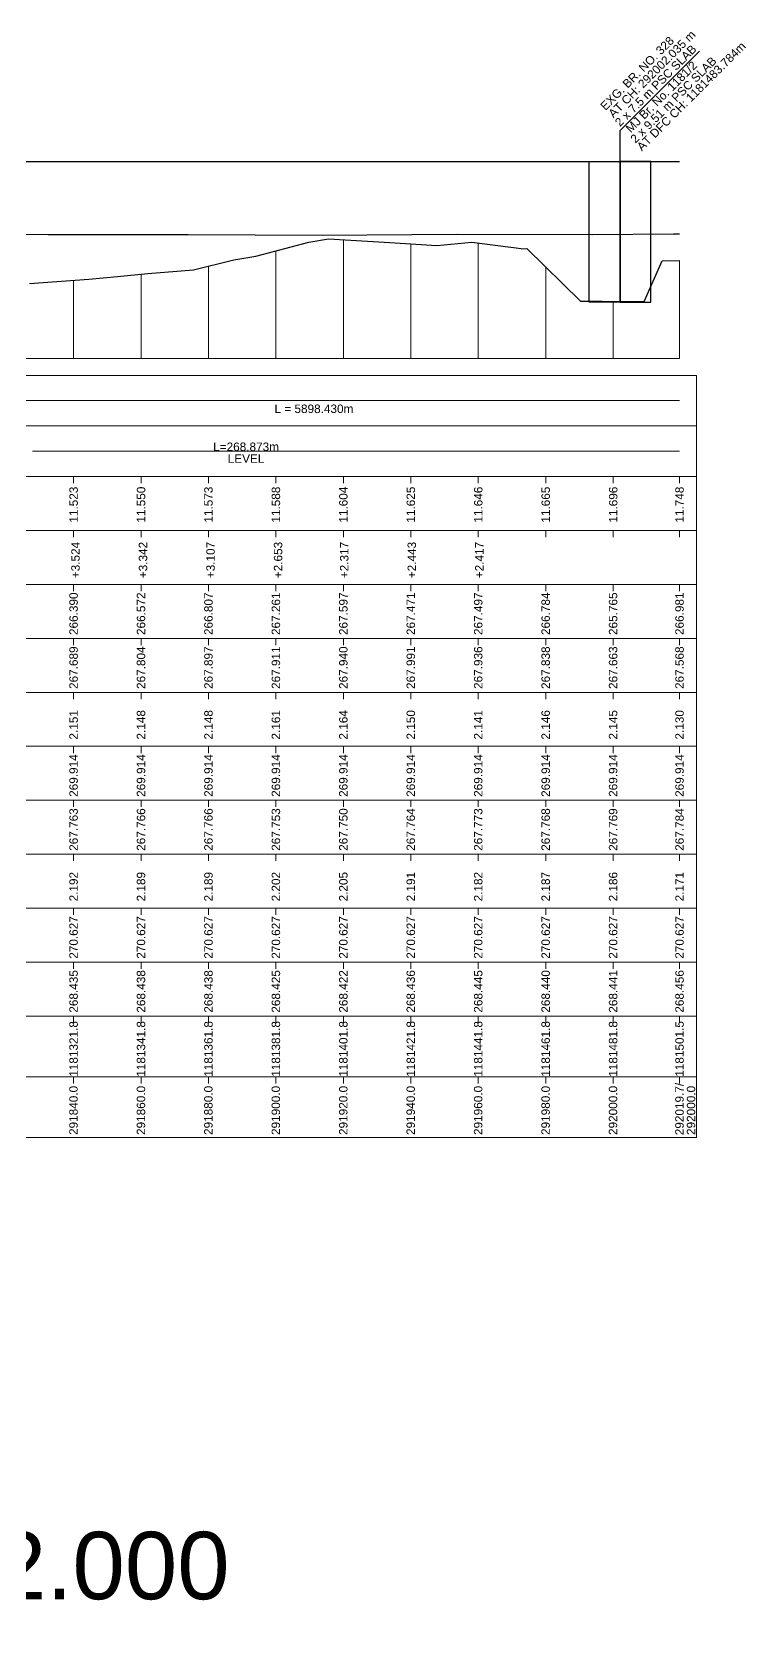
# Model space of a CAD drawing. Header units: metres. Extents: x 9905 to 38505, y -12378 to -11796.
# Drawn here: x 27327.7 to 27539.4, y -12377.9 to -11903.2 of the extents above; entities that cross this region are included whole.
import ezdxf
from ezdxf.enums import TextEntityAlignment as Align

# ---------------------------------------------------------------- set-up
doc = ezdxf.new("R2010")
doc.units = ezdxf.units.M
doc.header["$MEASUREMENT"] = 0
for name, color, linetype, lineweight in [('LS BRIDGE INDICATION', 10, 'Continuous', 30), ('LS CUT FILL', 10, 'Continuous', 0), ('LS DATUM X', 7, 'Continuous', 0), ('LS EXG IR CH', 7, 'Continuous', 0), ('LS EXG. FL', 7, 'Continuous', 0), ('LS EXG. GL', 7, 'Continuous', 0), ('LS EXG. GL AT PRO. TOE', 7, 'Continuous', 0), ('LS EXG. RL', 7, 'Continuous', 0), ('LS FRAME', 7, 'Continuous', 0), ('LS PFL-EFL', 10, 'Continuous', 0), ('LS PRL-ERL', 10, 'Continuous', 0), ('LS PRO. DFCC CH', 10, 'Continuous', 0), ('LS PRO. FL', 10, 'Continuous', 0), ('LS PRO. RL', 10, 'Continuous', 0), ('LS PROFILE EXG FL', 7, 'Continuous', 25), ('LS PROFILE EXG GL', 7, 'Continuous', 30), ('LS PROFILE PRO FL', 1, 'Continuous', 30), ('LS TICKS', 7, 'Continuous', 0), ('LS TRACK CENTER', 10, 'Continuous', 0), ('Profile Grid', 7, 'Continuous', 0)]:
    doc.layers.add(name, color=color, linetype=linetype, lineweight=lineweight)
for name, color, linetype in [("LS BRIDGE'S", 7, 'Continuous'), ('LS HORIZONTAL ALIGNMENT', 10, 'Continuous'), ('LS VERTICAL ALIGNMENT', 10, 'Continuous'), ('ref text', 3, 'Continuous')]:
    doc.layers.add(name, color=color, linetype=linetype)
doc.styles.get("Standard").update_dxf_attribs({"font": 'arial.ttf'})
doc.styles.add('Style-Arial', font='arial.ttf')

msp = doc.modelspace()

# ---------------------------------------------------------------- linework, layer by layer
at = {"layer": 'LS BRIDGE INDICATION'}
for points in [[(27492.9, -11941.57), (27502.05, -11941.57), (27502.05, -11983.26), (27492.9, -11983.26)], [(27511.2, -11941.57), (27502.05, -11941.57), (27502.05, -11983.26), (27511.2, -11983.26)]]:
    msp.add_lwpolyline(points, close=True, dxfattribs=at)
at = {"layer": "LS BRIDGE'S"}
msp.add_lwpolyline([(27502.05, -11983.26), (27502.05, -11932.41), (27525.64, -11908.83)], dxfattribs=at)
at = {"layer": 'LS DATUM X', "color": 7, "linetype": 'Continuous', "lineweight": 0}
msp.add_line((27000, -12000), (27519.7, -12000), dxfattribs=at)
at = {"layer": 'LS FRAME', "color": 7, "linetype": 'Continuous', "lineweight": 0, "flags": 128}
for points in [[(26995, -12020), (27524.7, -12020), (27524.7, -12005), (26995, -12005), (26995, -12020)], [(26995, -12035), (27524.7, -12035), (27524.7, -12020), (26995, -12020), (26995, -12035)], [(26995, -12051), (27524.7, -12051), (27524.7, -12035), (26995, -12035), (26995, -12051)], [(26995, -12067), (27524.7, -12067), (27524.7, -12051), (26995, -12051), (26995, -12067)], [(26995, -12083), (27524.7, -12083), (27524.7, -12067), (26995, -12067), (26995, -12083)], [(26995, -12099), (27524.7, -12099), (27524.7, -12083), (26995, -12083), (26995, -12099)], [(26995, -12115), (27524.7, -12115), (27524.7, -12099), (26995, -12099), (26995, -12115)], [(26995, -12131), (27524.7, -12131), (27524.7, -12115), (26995, -12115), (26995, -12131)], [(26995, -12147), (27524.7, -12147), (27524.7, -12131), (26995, -12131), (26995, -12147)], [(26995, -12163), (27524.7, -12163), (27524.7, -12147), (26995, -12147), (26995, -12163)], [(26995, -12179), (27524.7, -12179), (27524.7, -12163), (26995, -12163), (26995, -12179)], [(26995, -12195), (27524.7, -12195), (27524.7, -12179), (26995, -12179), (26995, -12195)], [(26995, -12213), (27524.7, -12213), (27524.7, -12195), (26995, -12195), (26995, -12213)], [(26995, -12231), (27524.7, -12231), (27524.7, -12213), (26995, -12213), (26995, -12231)]]:
    msp.add_lwpolyline(points, close=True, dxfattribs=at)
at = {"layer": 'LS HORIZONTAL ALIGNMENT', "lineweight": 0, "flags": 128}
msp.add_lwpolyline([(27000, -12012.5), (27202.36, -12012.5), (27202.36, -12012.5), (27232.36, -12012.05), (27232.36, -12012.05), (27272.87, -12012.05), (27272.87, -12012.05), (27302.87, -12012.5), (27302.87, -12012.5), (27519.7, -12012.5)], dxfattribs=at)
at = {"layer": 'LS PROFILE EXG FL'}
msp.add_lwpolyline([(27000, -11962.37), (27015.18, -11962.24), (27054.63, -11962.71), (27094.04, -11962.73), (27134.3, -11963.47), (27174.03, -11963.52), (27214.41, -11963.15), (27252.68, -11962.99), (27292.76, -11962.93), (27332.44, -11963.26), (27374, -11963.18), (27413.7, -11963.42), (27453.53, -11963.13), (27493.86, -11963.23), (27517.96, -11963.03), (27519.69, -11963.03)], dxfattribs=at)
at = {"layer": 'LS PROFILE EXG GL', "flags": 128}
msp.add_lwpolyline([(27326.94, -11977.78), (27344.51, -11976.48), (27353.03, -11975.67), (27353.03, -11975.67), (27353.03, -11975.67), (27361.99, -11974.81), (27375.56, -11973.74), (27387.55, -11970.78), (27387.55, -11970.78), (27394.01, -11969.69), (27394.01, -11969.69), (27409.77, -11965.51), (27415.62, -11964.47), (27433.78, -11965.62), (27433.78, -11965.62), (27433.83, -11965.61), (27447.72, -11966.49), (27458.12, -11965.5), (27473.48, -11967.46), (27473.48, -11967.46), (27474.39, -11967.39), (27490.38, -11982.99), (27496.74, -11983.04), (27501.42, -11983.07), (27506.98, -11983.1), (27509.24, -11983.12), (27509.24, -11983.12), (27514.55, -11971.04), (27519.7, -11970.9)], dxfattribs=at)
at = {"layer": 'LS PROFILE PRO FL', "flags": 128}
msp.add_lwpolyline([(27324.71, -11941.57), (27519.7, -11941.57)], dxfattribs=at)
at = {"layer": 'LS TICKS', "color": 7, "linetype": 'Continuous', "lineweight": 0, "flags": 128}
for points in [[(27340.01, -12037), (27340.01, -12035)], [(27360.01, -12037), (27360.01, -12035)], [(27380, -12037), (27380, -12035)], [(27400, -12037), (27400, -12035)], [(27420.01, -12037), (27420.01, -12035)], [(27440.01, -12037), (27440.01, -12035)], [(27460.01, -12037), (27460.01, -12035)], [(27480.01, -12037), (27480.01, -12035)], [(27500.03, -12037), (27500.03, -12035)], [(27519.7, -12037), (27519.7, -12035)], [(27340.01, -12053), (27340.01, -12051)], [(27360.01, -12053), (27360.01, -12051)], [(27380, -12053), (27380, -12051)], [(27400, -12053), (27400, -12051)], [(27420.01, -12053), (27420.01, -12051)], [(27440.01, -12053), (27440.01, -12051)], [(27460.01, -12053), (27460.01, -12051)], [(27480.01, -12053), (27480.01, -12051)], [(27500.03, -12053), (27500.03, -12051)], [(27519.7, -12053), (27519.7, -12051)], [(27340.01, -12069), (27340.01, -12067)], [(27360.01, -12069), (27360.01, -12067)], [(27380, -12069), (27380, -12067)], [(27400, -12069), (27400, -12067)], [(27420.01, -12069), (27420.01, -12067)], [(27440.01, -12069), (27440.01, -12067)], [(27460.01, -12069), (27460.01, -12067)], [(27480.01, -12069), (27480.01, -12067)], [(27500.03, -12069), (27500.03, -12067)], [(27519.7, -12069), (27519.7, -12067)], [(27340.01, -12085), (27340.01, -12083)], [(27360.01, -12085), (27360.01, -12083)], [(27380, -12085), (27380, -12083)], [(27400, -12085), (27400, -12083)], [(27420.01, -12085), (27420.01, -12083)], [(27440.01, -12085), (27440.01, -12083)], [(27460.01, -12085), (27460.01, -12083)], [(27480.01, -12085), (27480.01, -12083)], [(27500.03, -12085), (27500.03, -12083)], [(27519.7, -12085), (27519.7, -12083)], [(27340.01, -12101), (27340.01, -12099)], [(27360.01, -12101), (27360.01, -12099)], [(27380, -12101), (27380, -12099)], [(27400, -12101), (27400, -12099)], [(27420.01, -12101), (27420.01, -12099)], [(27440.01, -12101), (27440.01, -12099)], [(27460.01, -12101), (27460.01, -12099)], [(27480.01, -12101), (27480.01, -12099)], [(27500.03, -12101), (27500.03, -12099)], [(27519.7, -12101), (27519.7, -12099)], [(27340.01, -12117), (27340.01, -12115)], [(27360.01, -12117), (27360.01, -12115)], [(27380, -12117), (27380, -12115)], [(27400, -12117), (27400, -12115)], [(27420.01, -12117), (27420.01, -12115)], [(27440.01, -12117), (27440.01, -12115)], [(27460.01, -12117), (27460.01, -12115)], [(27480.01, -12117), (27480.01, -12115)], [(27500.03, -12117), (27500.03, -12115)], [(27519.7, -12117), (27519.7, -12115)], [(27340.01, -12133), (27340.01, -12131)], [(27360.01, -12133), (27360.01, -12131)], [(27380, -12133), (27380, -12131)], [(27400, -12133), (27400, -12131)], [(27420.01, -12133), (27420.01, -12131)], [(27440.01, -12133), (27440.01, -12131)], [(27460.01, -12133), (27460.01, -12131)], [(27480.01, -12133), (27480.01, -12131)], [(27500.03, -12133), (27500.03, -12131)], [(27519.7, -12133), (27519.7, -12131)], [(27340.01, -12149), (27340.01, -12147)], [(27360.01, -12149), (27360.01, -12147)], [(27380, -12149), (27380, -12147)], [(27400, -12149), (27400, -12147)], [(27420.01, -12149), (27420.01, -12147)], [(27440.01, -12149), (27440.01, -12147)], [(27460.01, -12149), (27460.01, -12147)], [(27480.01, -12149), (27480.01, -12147)], [(27500.03, -12149), (27500.03, -12147)], [(27519.7, -12149), (27519.7, -12147)], [(27340.01, -12165), (27340.01, -12163)], [(27360.01, -12165), (27360.01, -12163)], [(27380, -12165), (27380, -12163)], [(27400, -12165), (27400, -12163)], [(27420.01, -12165), (27420.01, -12163)], [(27440.01, -12165), (27440.01, -12163)], [(27460.01, -12165), (27460.01, -12163)], [(27480.01, -12165), (27480.01, -12163)], [(27500.03, -12165), (27500.03, -12163)], [(27519.7, -12165), (27519.7, -12163)], [(27340.01, -12181), (27340.01, -12179)], [(27360.01, -12181), (27360.01, -12179)], [(27380, -12181), (27380, -12179)], [(27400, -12181), (27400, -12179)], [(27420.01, -12181), (27420.01, -12179)], [(27440.01, -12181), (27440.01, -12179)], [(27460.01, -12181), (27460.01, -12179)], [(27480.01, -12181), (27480.01, -12179)], [(27500.03, -12181), (27500.03, -12179)], [(27519.7, -12181), (27519.7, -12179)], [(27340.01, -12197), (27340.01, -12195)], [(27360.01, -12197), (27360.01, -12195)], [(27380, -12197), (27380, -12195)], [(27400, -12197), (27400, -12195)], [(27420.01, -12197), (27420.01, -12195)], [(27440.01, -12197), (27440.01, -12195)], [(27460.01, -12197), (27460.01, -12195)], [(27480.01, -12197), (27480.01, -12195)], [(27500.03, -12197), (27500.03, -12195)], [(27519.7, -12197), (27519.7, -12195)], [(27340.01, -12215), (27340.01, -12213)], [(27360.01, -12215), (27360.01, -12213)], [(27380, -12215), (27380, -12213)], [(27400, -12215), (27400, -12213)], [(27420.01, -12215), (27420.01, -12213)], [(27440.01, -12215), (27440.01, -12213)], [(27460.01, -12215), (27460.01, -12213)], [(27480.01, -12215), (27480.01, -12213)], [(27500.03, -12215), (27500.03, -12213)], [(27519.7, -12215), (27519.7, -12213)]]:
    msp.add_lwpolyline(points, dxfattribs=at)
at = {"layer": 'LS VERTICAL ALIGNMENT', "linetype": 'Continuous', "lineweight": 0, "flags": 128}
msp.add_lwpolyline([(27327.83, -12027.5), (27519.7, -12027.5)], dxfattribs=at)
at = {"layer": 'Profile Grid', "flags": 128}
for points in [[(27400, -12000), (27400, -11968.1)], [(27420.01, -12000), (27420.01, -11964.74)], [(27440.01, -12000), (27440.01, -11966)], [(27460.01, -12000), (27460.01, -11965.74)], [(27380, -12000), (27380, -11972.64)], [(27480.01, -12000), (27480.01, -11972.87)], [(27519.7, -12000), (27519.7, -11970.9)], [(27340.01, -12000), (27340.01, -11976.82)], [(27360.01, -12000), (27360.01, -11975)], [(27500.03, -12000), (27500.03, -11983.06)]]:
    msp.add_lwpolyline(points, dxfattribs=at)

# ---------------------------------------------------------------- texts
at = {"layer": "LS BRIDGE'S"}
for s, p in [('EXG. BR. NO. 328', (27497.71, -11926.59)), ('AT CH: 292002.035 m', (27500.11, -11928.79)), ('2 x 7.5 m PSC SLAB', (27502.05, -11931.41))]:
    msp.add_text(s, height=2.5, rotation=45, dxfattribs=at).set_placement(p)
at = {"layer": "LS BRIDGE'S", "color": 10}
for s, p in [('AT DFC CH: 1181483.784m', (27508.55, -11938.64)), ('2 x 9.51 m PSC SLAB', (27506.62, -11936.31)), (' MJ Br. No. 1181/2', (27504.55, -11933.91))]:
    msp.add_text(s, height=2.5, rotation=45, dxfattribs=at).set_placement(p)
at = {"layer": 'LS CUT FILL', "style": 'Style-Arial'}
for s, p in [('+3.524', (27341.82, -12065.15)), ('+3.342', (27361.84, -12065.15)), ('+3.107', (27381.87, -12065.15)), ('+2.653', (27401.9, -12065.15)), ('+2.317', (27421.52, -12065.15)), ('+2.443', (27441.55, -12065.15)), ('+2.417', (27461.58, -12065.15))]:
    msp.add_text(s, height=2.5, rotation=90, dxfattribs=at).set_placement(p)
at = {"layer": 'LS EXG IR CH', "lineweight": 0, "style": 'Style-Arial'}
for s, p in [('292019.7/', (27519.68, -12214.81)), ('291840.0', (27339.98, -12215.7)), ('291860.0', (27359.98, -12215.7)), ('291880.0', (27379.98, -12215.7)), ('291900.0', (27399.98, -12215.7)), ('291920.0', (27419.98, -12215.7)), ('291940.0', (27439.98, -12215.7)), ('291960.0', (27459.98, -12215.7)), ('291980.0', (27479.98, -12215.7)), ('292000.0', (27499.98, -12215.7)), ('292000.0', (27523.11, -12215.7))]:
    msp.add_text(s, height=2.5, rotation=90, dxfattribs=at).set_placement(p, align=Align.MIDDLE_RIGHT)
at = {"layer": 'LS EXG. FL', "style": 'Style-Arial'}
for s, p in [('267.763', (27341.25, -12146)), ('267.766', (27361.25, -12146)), ('267.766', (27381.25, -12146)), ('267.753', (27401.25, -12146)), ('267.750', (27421.25, -12146)), ('267.764', (27441.25, -12146)), ('267.773', (27461.25, -12146)), ('267.768', (27481.25, -12146)), ('267.769', (27501.25, -12146)), ('267.784', (27520.95, -12146))]:
    msp.add_text(s, height=2.5, rotation=90, dxfattribs=at).set_placement(p)
at = {"layer": 'LS EXG. GL', "style": 'Style-Arial'}
for s, p in [('266.390', (27341.25, -12082)), ('266.572', (27361.25, -12082)), ('266.807', (27381.25, -12082)), ('267.261', (27401.25, -12082)), ('267.597', (27421.25, -12082)), ('267.471', (27441.25, -12082)), ('267.497', (27461.25, -12082)), ('266.784', (27481.25, -12082)), ('265.765', (27501.25, -12082)), ('266.981', (27520.95, -12082))]:
    msp.add_text(s, height=2.5, rotation=90, dxfattribs=at).set_placement(p)
at = {"layer": 'LS EXG. GL AT PRO. TOE', "style": 'Style-Arial'}
for s, p in [('267.689', (27341.25, -12098)), ('267.804', (27361.25, -12098)), ('267.897', (27381.25, -12098)), ('267.911', (27401.25, -12098)), ('267.940', (27421.25, -12098)), ('267.991', (27441.25, -12098)), ('267.936', (27461.25, -12098)), ('267.838', (27481.25, -12098)), ('267.663', (27501.25, -12098)), ('267.568', (27520.95, -12098))]:
    msp.add_text(s, height=2.5, rotation=90, dxfattribs=at).set_placement(p)
at = {"layer": 'LS EXG. RL', "style": 'Style-Arial'}
for s, p in [('268.435', (27341.25, -12194)), ('268.438', (27361.25, -12194)), ('268.438', (27381.25, -12194)), ('268.425', (27401.25, -12194)), ('268.422', (27421.25, -12194)), ('268.436', (27441.25, -12194)), ('268.445', (27461.25, -12194)), ('268.440', (27481.25, -12194)), ('268.441', (27501.25, -12194)), ('268.456', (27520.95, -12194))]:
    msp.add_text(s, height=2.5, rotation=90, dxfattribs=at).set_placement(p)
at = {"layer": 'LS HORIZONTAL ALIGNMENT', "lineweight": 0, "insert": (27411.28, -12014.92), "char_height": 2.5, "attachment_point": 5, "line_spacing_factor": 0.6, "style": 'Style-Arial'}
msp.add_mtext('L = 5898.430m', dxfattribs=at)
at = {"layer": 'LS PFL-EFL', "style": 'Style-Arial'}
for s, p in [('2.151', (27341.25, -12113)), ('2.148', (27361.25, -12113)), ('2.148', (27381.25, -12113)), ('2.161', (27401.25, -12113)), ('2.164', (27421.25, -12113)), ('2.150', (27441.25, -12113)), ('2.141', (27461.25, -12113)), ('2.146', (27481.25, -12113)), ('2.145', (27501.25, -12113)), ('2.130', (27520.95, -12113))]:
    msp.add_text(s, height=2.5, rotation=90, dxfattribs=at).set_placement(p)
at = {"layer": 'LS PRL-ERL', "style": 'Style-Arial'}
for s, p in [('2.192', (27341.25, -12161)), ('2.189', (27361.25, -12161)), ('2.189', (27381.25, -12161)), ('2.202', (27401.25, -12161)), ('2.205', (27421.25, -12161)), ('2.191', (27441.25, -12161)), ('2.182', (27461.25, -12161)), ('2.187', (27481.25, -12161)), ('2.186', (27501.25, -12161)), ('2.171', (27520.95, -12161))]:
    msp.add_text(s, height=2.5, rotation=90, dxfattribs=at).set_placement(p)
at = {"layer": 'LS PRO. DFCC CH', "style": 'Style-Arial'}
for s, p in [('1181321.8', (27341.25, -12213)), ('1181341.8', (27361.25, -12213)), ('1181361.8', (27381.25, -12213)), ('1181381.8', (27401.25, -12213)), ('1181401.8', (27421.25, -12213)), ('1181421.8', (27441.25, -12213)), ('1181441.8', (27461.25, -12213)), ('1181461.8', (27481.25, -12213)), ('1181481.8', (27501.25, -12213)), ('1181501.5', (27520.95, -12213))]:
    msp.add_text(s, height=2.5, rotation=90, dxfattribs=at).set_placement(p)
at = {"layer": 'LS PRO. FL', "style": 'Style-Arial'}
for p in [(27341.25, -12130), (27361.25, -12130), (27381.25, -12130), (27401.25, -12130), (27421.25, -12130), (27441.25, -12130), (27461.25, -12130), (27481.25, -12130), (27501.25, -12130), (27520.95, -12130)]:
    msp.add_text('269.914', height=2.5, rotation=90, dxfattribs=at).set_placement(p)
at = {"layer": 'LS PRO. RL', "style": 'Style-Arial'}
for p in [(27341.25, -12178), (27361.25, -12178), (27381.25, -12178), (27401.25, -12178), (27421.25, -12178), (27441.25, -12178), (27461.25, -12178), (27481.25, -12178), (27501.25, -12178), (27520.95, -12178)]:
    msp.add_text('270.627', height=2.5, rotation=90, dxfattribs=at).set_placement(p)
at = {"layer": 'LS TRACK CENTER'}
for s, p in [('11.523', (27340.01, -12038)), ('11.550', (27360.01, -12038)), ('11.573', (27380, -12038)), ('11.588', (27400, -12038)), ('11.604', (27420.01, -12038)), ('11.625', (27440.01, -12038)), ('11.646', (27460.01, -12038)), ('11.665', (27480.01, -12038)), ('11.696', (27500.03, -12038)), ('11.748', (27519.7, -12038))]:
    msp.add_text(s, height=2.5, rotation=90, dxfattribs=at).set_placement(p, align=Align.MIDDLE_RIGHT)
at = {"layer": 'LS VERTICAL ALIGNMENT', "lineweight": 0, "insert": (27391.16, -12027.92), "char_height": 2.5, "attachment_point": 5, "line_spacing_factor": 0.84, "style": 'Style-Arial'}
msp.add_mtext('L=268.873m\\PLEVEL', dxfattribs=at)
at = {"layer": 'ref text', "color": 3, "insert": (27130, -12368.23), "char_height": 20, "width": 256.3165, "attachment_point": 7, "bg_fill": 3, "box_fill_scale": 1.5, "bg_fill_color": 256, "bg_fill_transparency": 0}
msp.add_mtext('291.500 TO 292.000', dxfattribs=at)

doc.saveas('drawing.dxf')
